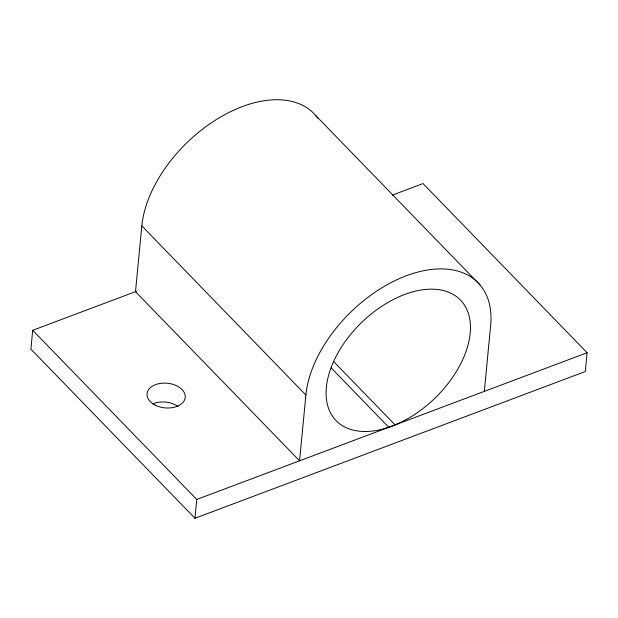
<?xml version="1.0" encoding="UTF-8"?>
<svg xmlns="http://www.w3.org/2000/svg" width="618" height="618" viewBox="0 0 618 618"><rect width="100%" height="100%" fill="white"/><g stroke="black" fill="none" stroke-linecap="round" stroke-linejoin="round"><path stroke-width="0.93" d="M136.617 291.24L32.708 330.306L30.9 349.116L194.964 518.27L585.292 371.542L587.1 352.731L423.036 183.577L392.322 195.126M318.108 118.54A111.263 67.686 -44.1 0 0 217.961 118.563A111.263 67.686 -44.1 0 0 141.831 225.887L135.496 291.665L299.56 460.819L305.895 395.041A111.263 67.686 -44.1 0 1 406.412 275.728A111.263 67.686 -44.1 0 1 490.646 325.593L484.311 391.372M194.964 518.27L196.771 499.46L32.708 330.306M196.771 499.46L587.1 352.731M315.983 115.805L480.047 284.968M333.565 361.476L395.087 424.914M331.194 367.903L388.784 427.285M141.831 225.887L305.895 395.041M152.623 403.902A19.173 12.375 5.5 0 1 178.054 406.505M395.922 424.558A86.605 52.684 -44.1 0 0 461.924 301.669A86.605 52.684 -44.1 0 0 336.964 354.724A86.605 52.684 -44.1 0 0 395.922 424.558M155.048 405.053A19.173 12.375 5.5 0 0 185.176 397.799A19.173 12.375 5.5 0 0 158.185 383.832A19.173 12.375 5.5 0 0 155.048 405.053"/></g></svg>
